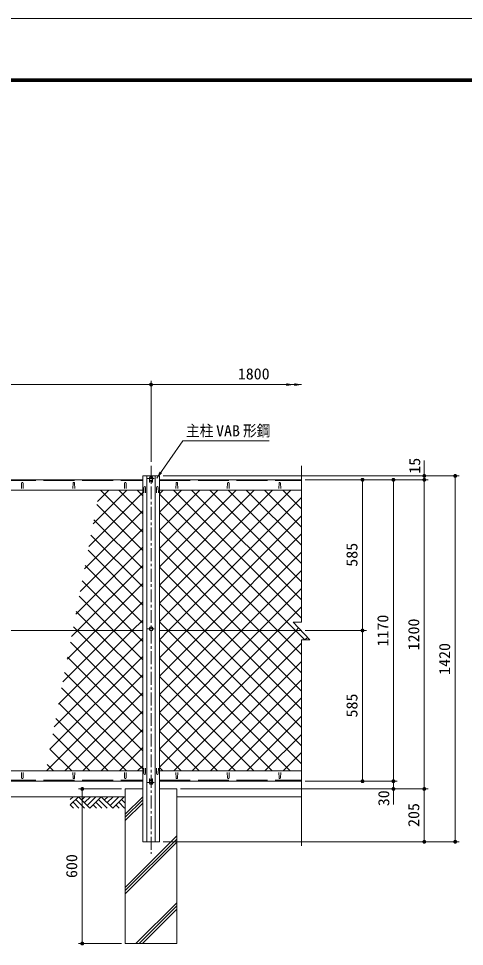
# Model space of a CAD drawing. Units: millimetres at full size. Extents: x -4455 to 4455, y -3150 to 3150.
# Drawn here: x -1749 to -17, y -451 to 3150 of the extents above; entities that cross this region are included whole.
import ezdxf
from ezdxf.enums import TextEntityAlignment as Align

# ---------------------------------------------------------------- set-up
doc = ezdxf.new("R2010")
doc.units = ezdxf.units.MM
doc.header["$LTSCALE"] = 20
for name, pattern in [('DASHED', [7.5, 6, -1.5]), ('USER1', [4, 2.5, -0.5, 0.5, -0.5]), ('USER2', [2, 1.25, -0.25, 0.25, -0.25])]:
    doc.linetypes.add(name, pattern=pattern)
for name, color, linetype, lineweight in [('0-0_1部材', 3, 'Continuous', 18), ('0-1_中心線', 1, 'USER1', 18), ('0-3_SUNPOU', 1, 'Continuous', 18), ('0-4_6文字', 3, 'Continuous', 18), ('0-5_5寸法', 1, 'Continuous', 18), ('0-6_GL', 7, 'Continuous', 18), ('0-7_8部品', 3, 'Continuous', 18), ('0-8_4基礎', 4, 'Continuous', 18), ('0-A_2網', 4, 'Continuous', 18), ('0-B_0', 1, 'Continuous', 18), ('0-E_D-TTL', 7, 'Continuous', 18)]:
    doc.layers.add(name, color=color, linetype=linetype, lineweight=lineweight)
doc.styles.add('ＭＳ ゴシック', font='')
doc.styles.get('ＭＳ ゴシック').set_extended_font_data('MS Gothic')

# ---------------------------------------------------------------- blocks, each defined once
blk = doc.blocks.new('M1')
at = {"layer": '0-3_SUNPOU'}
blk.add_line((-5, 0), (-38.58, 0), dxfattribs=at)
for points in [[(0, 0), (-5, 0), (-4.96, 0.63)], [(0, 0), (-4.96, -0.63), (-5, 0)], [(0, 0), (-4.96, 0.63), (-4.84, 1.24)], [(0, 0), (-4.84, -1.24), (-4.96, -0.63)], [(0, 0), (-4.84, 1.24), (-4.65, 1.84)], [(0, 0), (-4.65, -1.84), (-4.84, -1.24)], [(0, 0), (-4.65, 1.84), (-4.38, 2.41)], [(0, 0), (-4.38, -2.41), (-4.65, -1.84)], [(0, 0), (-4.38, 2.41), (-4.05, 2.94)], [(0, 0), (-4.05, -2.94), (-4.38, -2.41)], [(0, 0), (-4.05, 2.94), (-3.64, 3.42)], [(0, 0), (-3.64, -3.42), (-4.05, -2.94)], [(0, 0), (-3.64, 3.42), (-3.19, 3.85)], [(0, 0), (-3.19, -3.85), (-3.64, -3.42)], [(0, 0), (-3.19, 3.85), (-2.68, 4.22)], [(0, 0), (-2.68, -4.22), (-3.19, -3.85)], [(0, 0), (-2.68, 4.22), (-2.13, 4.52)], [(0, 0), (-2.13, -4.52), (-2.68, -4.22)], [(0, 0), (-2.13, 4.52), (-1.55, 4.76)], [(0, 0), (-1.55, -4.76), (-2.13, -4.52)], [(0, 0), (-1.55, 4.76), (-0.94, 4.91)], [(0, 0), (-0.94, -4.91), (-1.55, -4.76)], [(0, 0), (-0.94, 4.91), (-0.31, 4.99)], [(0, 0), (-0.31, -4.99), (-0.94, -4.91)], [(0, 0), (-0.31, 4.99), (0.31, 4.99)], [(0, 0), (0.31, -4.99), (-0.31, -4.99)], [(0, 0), (0.31, 4.99), (0.94, 4.91)], [(0, 0), (0.94, 4.91), (1.55, 4.76)], [(0, 0), (1.55, 4.76), (2.13, 4.52)], [(0, 0), (2.13, 4.52), (2.68, 4.22)], [(0, 0), (2.68, 4.22), (3.19, 3.85)], [(0, 0), (3.19, 3.85), (3.64, 3.42)], [(0, 0), (3.64, 3.42), (4.05, 2.94)], [(0, 0), (4.05, 2.94), (4.38, 2.41)], [(0, 0), (4.38, 2.41), (4.65, 1.84)], [(0, 0), (4.65, 1.84), (4.84, 1.24)], [(0, 0), (4.84, 1.24), (4.96, 0.63)], [(0, 0), (4.96, 0.63), (5, 0)], [(0, 0), (0.94, -4.91), (0.31, -4.99)], [(0, 0), (1.55, -4.76), (0.94, -4.91)], [(0, 0), (2.13, -4.52), (1.55, -4.76)], [(0, 0), (2.68, -4.22), (2.13, -4.52)], [(0, 0), (3.19, -3.85), (2.68, -4.22)], [(0, 0), (3.64, -3.42), (3.19, -3.85)], [(0, 0), (4.05, -2.94), (3.64, -3.42)], [(0, 0), (4.38, -2.41), (4.05, -2.94)], [(0, 0), (4.65, -1.84), (4.38, -2.41)], [(0, 0), (4.84, -1.24), (4.65, -1.84)], [(0, 0), (4.96, -0.63), (4.84, -1.24)], [(0, 0), (5, 0), (4.96, -0.63)]]:
    blk.add_solid(points, dxfattribs=at)
blk = doc.blocks.new('GL-マーク')
at = {"layer": '0-B_0'}
for p, q in [((-278.75, -14.14), (-264.61, 0)), ((-278.75, -42.43), (-236.32, 0)), ((-236.32, 0), (-177.24, -59.08)), ((-203.01, 0), (-219.67, -16.66)), ((-174.73, 0), (-205.53, -30.8)), ((-146.45, 0), (-191.38, -44.94)), ((-118.16, 0), (-177.24, -59.08)), ((-118.16, 0), (-59.08, -59.08)), ((-84.85, 0), (-101.51, -16.65)), ((-56.57, 0), (-87.36, -30.8)), ((-28.28, 0), (-73.22, -44.94)), ((0, 0), (-59.08, -59.08)), ((-278.75, -42.43), (-262.09, -59.08)), ((-264.61, -28.28), (-233.81, -59.08)), ((-250.46, -14.14), (-205.53, -59.08)), ((-160.59, -42.43), (-143.93, -59.08)), ((-146.44, -28.28), (-115.65, -59.08)), ((-132.3, -14.14), (-87.37, -59.08)), ((-25.77, -59.08), (-42.43, -42.43)), ((2.51, -59.08), (-28.28, -28.28)), ((3.33, -31.61), (-14.14, -14.14))]:
    blk.add_line(p, q, dxfattribs=at)

msp = doc.modelspace()

# ---------------------------------------------------------------- linework, layer by layer
at = {"layer": '0-0_1部材', "color": 4}
for p, q in [((-650.41, 1414.3), (-650.41, 807.99)), ((-682.41, 807.99), (-618.41, 739.06)), ((-650.41, 807.99), (-682.41, 807.99)), ((-650.41, 739.06), (-650.41, -60.47)), ((-650.41, 739.06), (-618.41, 739.06))]:
    msp.add_line(p, q, dxfattribs=at)
at = {"layer": '0-0_1部材', "color": 7}
for p, q in [((-1267.12, 1375.18), (-1267.12, -44.82)), ((-1202.12, 1375.18), (-1267.12, 1375.18)), ((-1202.12, 1375.18), (-1202.12, -44.82)), ((-3002.12, 1360.18), (-1267.12, 1360.18)), ((-1202.12, 1360.18), (-650.41, 1360.18)), ((-3002.12, 1320.18), (-1267.12, 1320.18)), ((-1263.14, 1310.03), (-1262.39, 1330.53)), ((-1255.64, 1310.03), (-1256.39, 1330.53)), ((-1213.6, 1310.03), (-1212.85, 1330.53)), ((-1206.1, 1310.03), (-1206.85, 1330.53)), ((-1202.12, 1320.18), (-650.41, 1320.18)), ((-3002.12, 775.18), (-1267.12, 775.18)), ((-1202.12, 775.18), (-650.41, 775.18)), ((-3002.12, 230.18), (-1267.12, 230.18)), ((-1263.14, 240.33), (-1262.39, 219.83)), ((-1255.64, 240.33), (-1256.39, 219.83)), ((-1213.6, 240.33), (-1212.85, 219.83)), ((-1206.1, 240.33), (-1206.85, 219.83)), ((-1202.12, 230.18), (-650.41, 230.18)), ((-3002.12, 190.18), (-1267.12, 190.18)), ((-1202.12, 190.18), (-650.41, 190.18)), ((-1267.12, -44.82), (-1202.12, -44.82))]:
    msp.add_line(p, q, dxfattribs=at)
at = {"layer": '0-0_1部材'}
for p, q in [((-1250.62, 1375.18), (-1250.62, -44.82)), ((-1218.62, 1375.18), (-1218.62, -44.82)), ((-1738.37, 1326.68), (-1737.62, 1347.18)), ((-1730.87, 1326.68), (-1731.62, 1347.18)), ((-1538.37, 1326.68), (-1537.62, 1347.18)), ((-1530.87, 1326.68), (-1531.62, 1347.18)), ((-1338.37, 1326.68), (-1337.62, 1347.18)), ((-1330.87, 1326.68), (-1331.62, 1347.18)), ((-1138.37, 1326.68), (-1137.62, 1347.18)), ((-1130.87, 1326.68), (-1131.62, 1347.18)), ((-938.37, 1326.68), (-937.62, 1347.18)), ((-930.87, 1326.68), (-931.62, 1347.18)), ((-738.37, 1326.68), (-737.62, 1347.18)), ((-730.87, 1326.68), (-731.62, 1347.18)), ((-1738.37, 223.68), (-1737.62, 203.18)), ((-1730.87, 223.68), (-1731.62, 203.18)), ((-1538.37, 223.68), (-1537.62, 203.18)), ((-1530.87, 223.68), (-1531.62, 203.18)), ((-1338.37, 223.68), (-1337.62, 203.18)), ((-1330.87, 223.68), (-1331.62, 203.18)), ((-1138.37, 223.68), (-1137.62, 203.18)), ((-1130.87, 223.68), (-1131.62, 203.18)), ((-938.37, 223.68), (-937.62, 203.18)), ((-930.87, 223.68), (-931.62, 203.18)), ((-738.37, 223.68), (-737.62, 203.18)), ((-730.87, 223.68), (-731.62, 203.18))]:
    msp.add_line(p, q, dxfattribs=at)
at = {"layer": '0-0_1部材', "color": 1, "linetype": 'DASHED'}
for p, q in [((-3002.12, 1357.18), (-1267.12, 1357.18)), ((-1202.12, 1357.18), (-650.41, 1357.18)), ((-3002.12, 194.18), (-1267.12, 194.18)), ((-1202.12, 194.18), (-650.41, 194.18))]:
    msp.add_line(p, q, dxfattribs=at)
at = {"layer": '0-0_1部材'}
for centre, start, end in [((-1734.62, 1347.18), 0, 180), ((-1534.62, 1347.18), 0, 180), ((-1334.62, 1347.18), 0, 180), ((-1134.62, 1347.18), 0, 180), ((-934.62, 1347.18), 0, 180), ((-734.62, 1347.18), 0, 180), ((-1734.62, 203.18), 180, 0), ((-1534.62, 203.18), 180, 0), ((-1334.62, 203.18), 180, 0), ((-1134.62, 203.18), 180, 0), ((-934.62, 203.18), 180, 0), ((-734.62, 203.18), 180, 0)]:
    msp.add_arc(centre, 3, start, end, dxfattribs=at)
at = {"layer": '0-0_1部材', "color": 7}
for centre, start, end in [((-1259.39, 1330.53), 0, 180), ((-1209.85, 1330.53), 0, 180), ((-1259.39, 219.83), 180, 0), ((-1209.85, 219.83), 180, 0)]:
    msp.add_arc(centre, 3, start, end, dxfattribs=at)
at = {"layer": '0-1_中心線'}
msp.add_line((-1234.62, 1414.51), (-1234.62, -91.96), dxfattribs=at)
at = {"layer": '0-4_6文字', "color": 7}
msp.add_lwpolyline([(-775.39, 1511.58), (-1110.92, 1511.58), (-1212.6, 1366.15)], dxfattribs=at)
msp.add_solid([(-1213.75, 1364.51), (-1200.83, 1392.08), (-1192.29, 1386.11)], dxfattribs=at)
at = {"layer": '0-5_5寸法'}
for p, q in [((-3034.62, 1729.51), (-1234.62, 1729.51)), ((-1234.62, 1429.51), (-1234.62, 1744.51)), ((-1230.19, 1729.51), (-675.22, 1729.51)), ((-901.82, 1729.51), (-681.14, 1729.51)), ((-786.47, 1729.51), (-877.06, 1729.51)), ((-870.28, 1729.51), (-649.6, 1729.51)), ((-173.26, 1405.18), (-173.26, 1435.18)), ((-1187.12, 1375.18), (-158.26, 1375.18)), ((-1187.12, 1375.18), (-38.26, 1375.18)), ((-173.26, 1360.18), (-173.26, 1375.18)), ((-53.26, 1375.18), (-53.26, -44.82)), ((-635.41, 1360.18), (-398.26, 1360.18)), ((-635.41, 1360.18), (-278.26, 1360.18)), ((-635.41, 1360.18), (-158.26, 1360.18)), ((-635.41, 1360.18), (-158.26, 1360.18)), ((-413.26, 1360.18), (-413.26, 775.18)), ((-293.26, 1360.18), (-293.26, 190.18)), ((-173.26, 1360.18), (-173.26, 160.18)), ((-173.26, 1330.18), (-173.26, 1300.18)), ((-635.41, 775.18), (-398.26, 775.18)), ((-635.41, 775.18), (-398.26, 775.18)), ((-413.26, 775.18), (-413.26, 190.18)), ((-293.26, 220.18), (-293.26, 250.18)), ((-635.41, 190.18), (-398.26, 190.18)), ((-635.41, 190.18), (-278.26, 190.18)), ((-635.41, 190.18), (-278.26, 190.18)), ((-293.26, 190.18), (-293.26, 160.18)), ((-1349.62, 160.18), (-1516.78, 160.18)), ((-1501.78, 160.18), (-1501.78, -439.82)), ((-1119.62, 160.18), (-278.26, 160.18)), ((-1119.62, 160.18), (-158.26, 160.18)), ((-1119.62, 160.18), (-158.26, 160.18)), ((-173.26, 160.18), (-173.26, -44.82)), ((-293.26, 130.18), (-293.26, 100.18)), ((-1187.12, -44.82), (-158.26, -44.82)), ((-1187.12, -44.82), (-38.26, -44.82)), ((-1349.62, -439.82), (-1516.78, -439.82))]:
    msp.add_line(p, q, dxfattribs=at)
for points in [[(-679.14, 1729.51), (-709.14, 1724.3), (-709.14, 1734.72)], [(-647.6, 1729.51), (-677.6, 1724.3), (-677.6, 1734.72)]]:
    msp.add_solid(points, dxfattribs=at)
at = {"layer": '0-6_GL'}
for p, q in [((-2934.62, 130.18), (-1334.62, 130.18)), ((-1134.62, 130.18), (-650.41, 130.18))]:
    msp.add_line(p, q, dxfattribs=at)
at = {"layer": '0-7_8部品', "color": 1, "linetype": 'USER2'}
for p, q in [((-1248.05, 1364.63), (-1221.17, 1364.63)), ((-1248.06, 781.61), (-1221.18, 781.61)), ((-1248.05, 185.73), (-1221.17, 185.73))]:
    msp.add_line(p, q, dxfattribs=at)
at = {"layer": '0-7_8部品', "color": 7}
for p, q in [((-1240.87, 1361.88), (-1240.87, 1350.95)), ((-1240.04, 1360.45), (-1240.87, 1360.45)), ((-1238.87, 1355.95), (-1240.87, 1355.95)), ((-1238.87, 1350.95), (-1240.87, 1350.95)), ((-1238.87, 1358.41), (-1238.87, 1350.95)), ((-1238.87, 1356.18), (-1230.37, 1356.18)), ((-1230.37, 1355.95), (-1228.37, 1355.95)), ((-1229.19, 1360.45), (-1228.37, 1360.45)), ((-1228.37, 1361.88), (-1228.37, 1350.95)), ((-1240.87, 188.48), (-1240.87, 199.41)), ((-1238.87, 194.41), (-1240.87, 194.41)), ((-1240.04, 189.91), (-1240.87, 189.91)), ((-1238.87, 194.18), (-1230.37, 194.18)), ((-1230.37, 199.41), (-1228.37, 199.41)), ((-1230.37, 191.95), (-1230.37, 199.41)), ((-1230.37, 194.41), (-1228.37, 194.41)), ((-1229.19, 189.91), (-1228.37, 189.91)), ((-1228.37, 188.48), (-1228.37, 199.41))]:
    msp.add_line(p, q, dxfattribs=at)
at = {"layer": '0-7_8部品'}
for points in [[(-1226.78, 1364.63), (-1230.7, 1371.42), (-1238.54, 1371.42), (-1242.46, 1364.63), (-1238.54, 1357.84), (-1230.7, 1357.84)], [(-1226.79, 781.61), (-1230.71, 788.4), (-1238.55, 788.4), (-1242.47, 781.61), (-1238.55, 774.82), (-1230.71, 774.82)], [(-1226.78, 185.73), (-1230.7, 178.94), (-1238.54, 178.94), (-1242.46, 185.73), (-1238.54, 192.52), (-1230.7, 192.52)]]:
    msp.add_lwpolyline(points, close=True, dxfattribs=at)
at = {"layer": '0-7_8部品', "color": 7}
for points in [[(-1230.37, 1358.41), (-1230.37, 1350.95), (-1228.37, 1350.95)], [(-1238.87, 191.95), (-1238.87, 199.41), (-1240.87, 199.41)]]:
    msp.add_lwpolyline(points, dxfattribs=at)
at = {"layer": '0-7_8部品'}
for centre in [(-1234.62, 1364.63), (-1234.63, 781.61), (-1234.62, 185.73)]:
    msp.add_circle(centre, 6.8, dxfattribs=at)
at = {"layer": '0-8_4基礎', "color": 7}
for p, q in [((-1334.62, 160.18), (-1267.12, 160.18)), ((-1334.62, 160.18), (-1334.62, -439.82)), ((-1202.12, 160.18), (-1134.62, 160.18)), ((-1134.62, 160.18), (-1134.62, -439.82)), ((-1334.62, -439.82), (-1134.62, -439.82))]:
    msp.add_line(p, q, dxfattribs=at)
at = {"layer": '0-8_4基礎'}
for p, q in [((-1334.62, 62.69), (-1267.12, 130.19)), ((-1334.62, 50.19), (-1267.12, 117.69)), ((-1334.62, 37.69), (-1267.12, 105.19)), ((-1334.62, -221.91), (-1134.62, -21.91)), ((-1334.62, -234.41), (-1134.62, -34.41)), ((-1334.62, -246.91), (-1134.62, -46.91)), ((-1293.22, -439.82), (-1134.62, -281.21)), ((-1280.72, -439.82), (-1134.62, -293.71)), ((-1268.22, -439.82), (-1134.62, -306.21))]:
    msp.add_line(p, q, dxfattribs=at)
at = {"layer": '0-A_2網'}
for p, q in [((-1476.57, 1101.35), (-1267.12, 1310.8)), ((-1459.8, 1188.83), (-1328.45, 1320.18)), ((-1443.03, 1276.31), (-1399.16, 1320.18)), ((-1267.12, 1156.89), (-1430.4, 1320.18)), ((-1267.12, 1227.61), (-1359.69, 1320.18)), ((-1267.12, 1298.32), (-1288.98, 1320.18)), ((-1202.12, 1305.09), (-1187.03, 1320.18)), ((-1202.12, 1234.38), (-1116.32, 1320.18)), ((-1202.12, 1163.67), (-1045.6, 1320.18)), ((-1202.12, 1092.96), (-974.89, 1320.18)), ((-1202.12, 1022.25), (-904.18, 1320.18)), ((-1202.12, 951.54), (-833.47, 1320.18)), ((-1202.12, 880.83), (-762.76, 1320.18)), ((-1202.12, 810.12), (-692.05, 1320.18)), ((-650.41, 823.03), (-1147.56, 1320.18)), ((-650.41, 893.74), (-1076.85, 1320.18)), ((-650.41, 964.45), (-1006.14, 1320.18)), ((-650.41, 1035.16), (-935.43, 1320.18)), ((-650.41, 1105.87), (-864.72, 1320.18)), ((-650.41, 1176.58), (-794.01, 1320.18)), ((-650.41, 1247.29), (-723.3, 1320.18)), ((-650.41, 1318.01), (-652.59, 1320.18)), ((-1267.12, 1086.18), (-1445.32, 1264.38)), ((-1493.34, 1013.87), (-1267.12, 1240.09)), ((-743.98, 775.18), (-1202.12, 1233.32)), ((-1267.12, 1015.47), (-1456.69, 1205.05)), ((-1095.63, 775.18), (-650.41, 1220.4)), ((-1510.11, 926.39), (-1267.12, 1169.38)), ((-814.69, 775.18), (-1202.12, 1162.61)), ((-1267.12, 944.76), (-1468.07, 1145.71)), ((-1024.92, 775.18), (-650.41, 1149.69)), ((-1526.88, 838.9), (-1267.12, 1098.67)), ((-1267.12, 874.05), (-1479.44, 1086.38)), ((-885.4, 775.18), (-1202.12, 1091.89)), ((-954.21, 775.18), (-650.41, 1078.98)), ((-1519.89, 775.18), (-1267.12, 1027.96)), ((-1267.12, 803.34), (-1490.82, 1027.04)), ((-956.11, 775.18), (-1202.12, 1021.18)), ((-883.5, 775.18), (-650.41, 1008.27)), ((-1309.67, 775.18), (-1502.19, 967.7)), ((-1449.18, 775.18), (-1267.12, 957.25)), ((-1026.83, 775.18), (-1202.12, 950.47)), ((-812.79, 775.18), (-650.41, 937.56)), ((-1380.38, 775.18), (-1513.57, 908.37)), ((-1378.47, 775.18), (-1267.12, 886.54)), ((-1097.54, 775.18), (-1202.12, 879.76)), ((-742.08, 775.18), (-650.41, 866.85)), ((-1451.09, 775.18), (-1524.94, 849.03)), ((-1307.76, 775.18), (-1267.12, 815.83)), ((-1168.25, 775.18), (-1202.12, 809.05)), ((-1593.96, 488.98), (-1307.76, 775.18)), ((-1577.19, 576.46), (-1378.47, 775.18)), ((-1560.42, 663.94), (-1449.18, 775.18)), ((-1543.65, 751.42), (-1519.89, 775.18)), ((-1521.8, 775.18), (-1536.31, 789.7)), ((-1267.12, 520.5), (-1521.8, 775.18)), ((-1267.12, 591.21), (-1451.09, 775.18)), ((-1267.12, 661.92), (-1380.38, 775.18)), ((-1267.12, 732.63), (-1309.67, 775.18)), ((-1202.12, 668.69), (-1095.63, 775.18)), ((-1202.12, 597.98), (-1024.92, 775.18)), ((-1202.12, 527.27), (-954.21, 775.18)), ((-1202.12, 456.56), (-883.5, 775.18)), ((-1202.12, 385.85), (-812.79, 775.18)), ((-1202.12, 315.14), (-742.08, 775.18)), ((-650.41, 257.35), (-1168.25, 775.18)), ((-650.41, 328.06), (-1097.54, 775.18)), ((-650.41, 398.77), (-1026.83, 775.18)), ((-650.41, 469.48), (-956.11, 775.18)), ((-650.41, 540.19), (-885.4, 775.18)), ((-650.41, 610.9), (-814.69, 775.18)), ((-650.41, 681.61), (-743.98, 775.18)), ((-1610.73, 401.5), (-1267.12, 745.12)), ((-1267.12, 449.79), (-1547.69, 730.36)), ((-693.96, 230.18), (-1202.12, 738.34)), ((-1145.65, 230.18), (-650.41, 725.43)), ((-636.77, 739.06), (-627.25, 748.58)), ((-1627.5, 314.02), (-1267.12, 674.4)), ((-1267.12, 379.08), (-1559.06, 671.02)), ((-764.67, 230.18), (-1202.12, 667.63)), ((-1074.94, 230.18), (-650.41, 654.72)), ((-1640.63, 230.18), (-1267.12, 603.69)), ((-1267.12, 308.37), (-1570.44, 611.69)), ((-835.38, 230.18), (-1202.12, 596.92)), ((-1004.23, 230.18), (-650.41, 584)), ((-1267.12, 237.66), (-1581.81, 552.35)), ((-1569.92, 230.18), (-1267.12, 532.98)), ((-906.09, 230.18), (-1202.12, 526.21)), ((-933.52, 230.18), (-650.41, 513.29)), ((-1330.35, 230.18), (-1593.19, 493.02)), ((-1401.06, 230.18), (-1604.56, 433.68)), ((-1499.21, 230.18), (-1267.12, 462.27)), ((-976.8, 230.18), (-1202.12, 455.5)), ((-862.81, 230.18), (-650.41, 442.58)), ((-1471.77, 230.18), (-1615.94, 374.34)), ((-1428.5, 230.18), (-1267.12, 391.56)), ((-1047.51, 230.18), (-1202.12, 384.79)), ((-792.1, 230.18), (-650.41, 371.87)), ((-1542.49, 230.18), (-1627.31, 315.01)), ((-1357.79, 230.18), (-1267.12, 320.85)), ((-1118.22, 230.18), (-1202.12, 314.08)), ((-721.39, 230.18), (-650.41, 301.16)), ((-1613.2, 230.18), (-1638.69, 255.67)), ((-1287.08, 230.18), (-1267.12, 250.14)), ((-1188.93, 230.18), (-1202.12, 243.37)), ((-650.68, 230.18), (-650.41, 230.45))]:
    msp.add_line(p, q, dxfattribs=at)
for points in [[(-637.15, 739.06), (-673.27, 775.18), (-1202.12, 1304.03)], [(-1202.12, 739.4), (-1166.34, 775.18), (-650.41, 1291.11)], [(-1202.12, 244.43), (-671.37, 775.18), (-661.3, 785.25)]]:
    msp.add_lwpolyline(points, dxfattribs=at)
at = {"layer": '0-E_D-TTL', "color": 2}
msp.add_lwpolyline([(-4455.04, 3150.21), (4454.66, 3150.21), (4454.66, -3150.21), (-4455.04, -3150.21)], close=True, dxfattribs=at)
at = {"layer": '0-E_D-TTL'}
for points in [[(-4168.65, 2916.87), (4168.28, 2916.87), (4168.28, -2916.87), (-4168.65, -2916.87)], [(-4166, 2914.21), (4165.63, 2914.21), (4165.63, -2914.21), (-4166, -2914.21)], [(-4163.35, 2911.56), (4162.97, 2911.56), (4162.97, -2911.56), (-4163.35, -2911.56)], [(-4160.7, 2908.91), (4160.32, 2908.91), (4160.32, -2908.91), (-4160.7, -2908.91)], [(-4158.05, 2906.26), (4157.67, 2906.26), (4157.67, -2906.26), (-4158.05, -2906.26)]]:
    msp.add_lwpolyline(points, close=True, dxfattribs=at)

# ---------------------------------------------------------------- block references
at = {"layer": '0-5_5寸法', "xscale": 1.5, "yscale": 1.5}
msp.add_blockref('M1', (-1234.62, 1729.51), dxfattribs=at)
for p, rotation in [((-173.26, 1375.18), 270), ((-53.26, 1375.18), 90), ((-413.26, 1360.18), 90), ((-293.26, 1360.18), 90), ((-173.26, 1360.18), 90), ((-173.26, 1360.18), 90), ((-413.26, 775.18), 270), ((-413.26, 775.18), 90), ((-413.26, 190.18), 270), ((-293.26, 190.18), 270), ((-293.26, 190.18), 270), ((-173.26, 160.18), 270), ((-1501.78, 160.18), 90), ((-293.26, 160.18), 90), ((-173.26, 160.18), 90), ((-173.26, -44.82), 270), ((-53.26, -44.82), 270), ((-1501.78, -439.82), 270)]:
    msp.add_blockref('M1', p, dxfattribs=dict(at, rotation=rotation))
at = {"layer": '0-6_GL', "xscale": 0.75, "yscale": 0.75}
msp.add_blockref('GL-マーク', (-1339.12, 130.18), dxfattribs=at)

# ---------------------------------------------------------------- texts
at = {"layer": '0-4_6文字', "style": 'ＭＳ ゴシック'}
for s, width, p in [('主柱', 0.9, (-1098.65, 1515.96)), ('VAB', 1.05, (-981.98, 1515.77)), ('形鋼', 0.9, (-877.42, 1515.96))]:
    msp.add_text(s, height=43.26, dxfattribs=dict(at, width=width)).set_placement(p, align=Align.BOTTOM_LEFT)
at = {"layer": '0-5_5寸法', "color": 3, "style": 'ＭＳ ゴシック', "width": 1.05}
msp.add_text('1800', height=43.26, dxfattribs=at).set_placement((-897.61, 1736.6), align=Align.BOTTOM_LEFT)
for s, p in [('15', (-176.14, 1383.59)), ('585', (-419.93, 1022.68)), ('1170', (-299.93, 712.93)), ('1200', (-179.93, 697.93)), ('1420', (-59.93, 602.93)), ('585', (-419.93, 437.68)), ('30', (-296.36, 93.13)), ('205', (-179.93, 12.68)), ('600', (-1508.45, -185.57))]:
    msp.add_text(s, height=43.26, rotation=90, dxfattribs=at).set_placement(p, align=Align.BOTTOM_LEFT)

doc.saveas('drawing.dxf')
